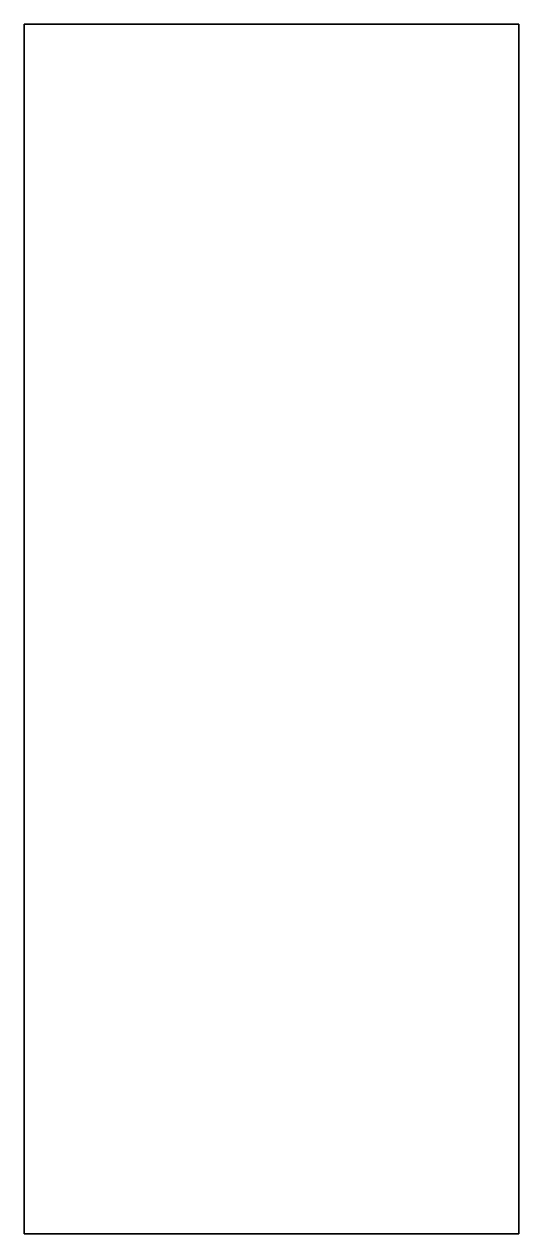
# Model space of a CAD drawing. Header units: inches. Extents: x 0.3 to 4.8, y 0 to 10.9.
import ezdxf

# ---------------------------------------------------------------- set-up
doc = ezdxf.new("R2010")
doc.units = ezdxf.units.IN
doc.layers.get('0').update_dxf_attribs({"linetype": 'CONTINUOUS'})

msp = doc.modelspace()

# ---------------------------------------------------------------- linework, layer by layer
for points in [[(0.298, 0), (4.77, 0), (4.77, 10.924), (0.298, 10.924)], [(4.77, 10.924), (4.77, 0), (0.298, 0), (0.298, 10.924)]]:
    msp.add_lwpolyline(points, close=True)

doc.saveas('drawing.dxf')
